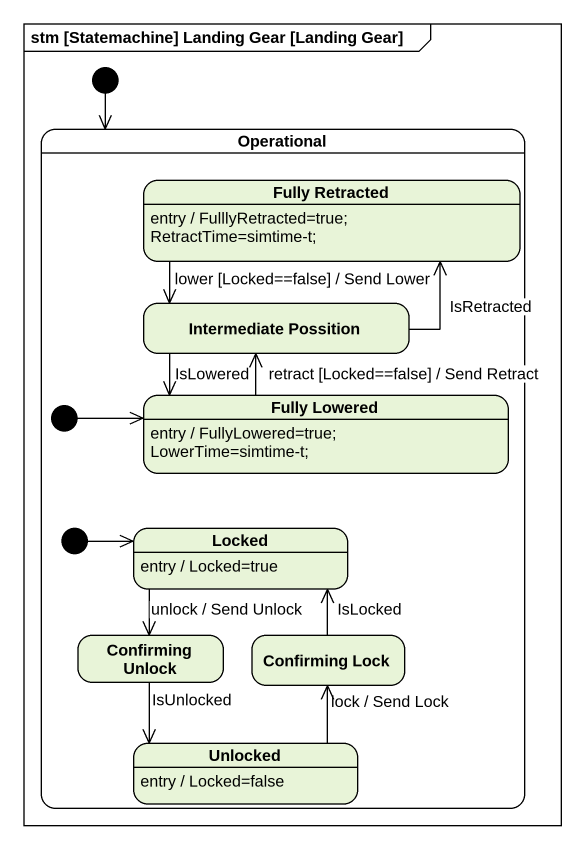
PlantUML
@startuml
mainframe stm [Statemachine] Landing Gear [Landing Gear]
hide empty description
state Operational {
  state "Fully Retracted" as Fully_Retracted
  Fully_Retracted : entry / FulllyRetracted=true; RetractTime=simtime-t;
  state "Intermediate Possition" as Intermediate_Possition
  state initial2 <<start>>
  state "Fully Lowered" as Fully_Lowered
  Fully_Lowered : entry / FullyLowered=true; LowerTime=simtime-t;
  state initial3 <<start>>
  state Locked
  Locked : entry / Locked=true
  state "Confirming Unlock" as Confirming_Unlock
  state "Confirming Lock" as Confirming_Lock
  state Unlocked
  Unlocked : entry / Locked=false
}
[*] --> Operational
Fully_Retracted --> Intermediate_Possition : lower [Locked==false] / Send Lower
Intermediate_Possition -up-> Fully_Retracted : IsRetracted
Intermediate_Possition --> Fully_Lowered : IsLowered
initial2 -right-> Fully_Lowered
Fully_Lowered -up-> Intermediate_Possition : retract [Locked==false] / Send Retract
initial3 -right-> Locked
Locked --> Confirming_Unlock : unlock / Send Unlock
Confirming_Unlock --> Unlocked : IsUnlocked
Confirming_Lock -up-> Locked : IsLocked
Unlocked -up-> Confirming_Lock : lock / Send Lock
@enduml
